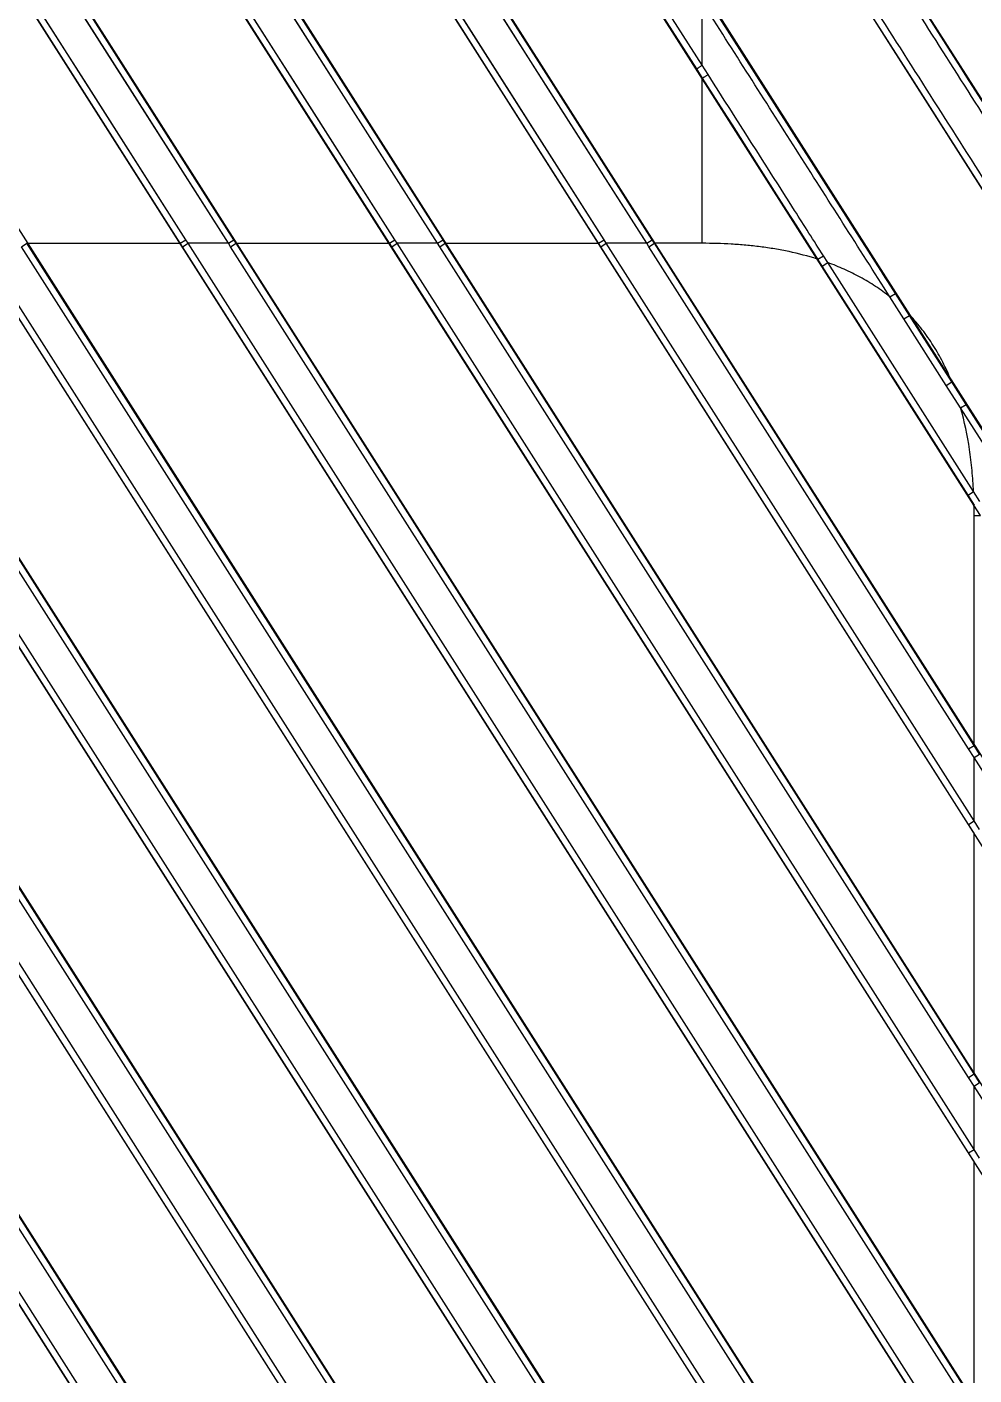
# Model space of a CAD drawing. Header units: millimetres. Extents: x 3299 to 14264, y 1863 to 5555.
# Drawn here: x 10089.1 to 10132.6, y 4033.1 to 4095 of the extents above; entities that cross this region are included whole.
import ezdxf

# ---------------------------------------------------------------- set-up
doc = ezdxf.new("R2010")
doc.units = ezdxf.units.MM

# ---------------------------------------------------------------- blocks, each defined once
blk = doc.blocks.new('1111')
at = {"color": 7, "linetype": 'Continuous'}
for p, q in [((16463.414, 7050.956), (16602.197, 6833.111)), ((16473.018, 7050.956), (16602.197, 6848.186)), ((16482.622, 7050.956), (16602.197, 6863.262)), ((16492.226, 7050.956), (16602.197, 6878.337)), ((16501.831, 7050.956), (16602.197, 6893.412)), ((16511.435, 7050.956), (16602.197, 6908.488)), ((16521.039, 7050.956), (16602.197, 6923.563)), ((16530.643, 7050.956), (16602.197, 6938.638)), ((16540.247, 7050.956), (16602.197, 6953.714)), ((16461.017, 7050.624), (16601.677, 6829.832)), ((16470.621, 7050.624), (16601.677, 6844.908)), ((16480.225, 7050.624), (16601.677, 6859.983)), ((16489.829, 7050.624), (16601.677, 6875.058)), ((16499.433, 7050.624), (16601.677, 6890.134)), ((16509.037, 7050.624), (16601.677, 6905.209)), ((16518.641, 7050.624), (16601.677, 6920.285)), ((16561.534, 6998.372), (16528.245, 7050.624)), ((16537.849, 7050.624), (16601.677, 6950.435)), ((16525.088, 7010.391), (16510.866, 7032.713)), ((16525.34, 7010.551), (16511.119, 7032.888)), ((16527.295, 7010.391), (16513.074, 7032.728)), ((16527.547, 7010.551), (16513.325, 7032.874)), ((16534.692, 7010.391), (16520.471, 7032.713)), ((16534.944, 7010.551), (16520.723, 7032.888)), ((16536.899, 7010.391), (16522.678, 7032.728)), ((16537.152, 7010.551), (16522.929, 7032.874)), ((16544.296, 7010.391), (16530.075, 7032.713)), ((16544.548, 7010.551), (16530.327, 7032.888)), ((16546.504, 7010.391), (16532.282, 7032.728)), ((16546.756, 7010.551), (16532.533, 7032.874)), ((16548.801, 7018.394), (16539.679, 7032.713)), ((16549.054, 7018.56), (16539.931, 7032.888)), ((16571.457, 6997.906), (16549.494, 7032.382)), ((16573.917, 6998.067), (16553.024, 7030.861)), ((16520.538, 7017.533), (16516.039, 7024.593)), ((16520.79, 7017.698), (16516.292, 7024.763)), ((16522.779, 7017.484), (16518.272, 7024.562)), ((16523.031, 7017.64), (16518.524, 7024.714)), ((16530.394, 7017.698), (16525.896, 7024.763)), ((16532.383, 7017.484), (16527.877, 7024.562)), ((16539.998, 7017.698), (16535.5, 7024.763)), ((16558.571, 7018.133), (16554.649, 7024.289)), ((16548.801, 7018.394), (16545.517, 7023.55)), ((16549.054, 7018.56), (16549.054, 7021.47)), ((16557.927, 7008.092), (16549.305, 7021.624)), ((16532.367, 7014.04), (16527.931, 7021.004)), ((16534.847, 7014.168), (16530.424, 7021.111)), ((16539.746, 7017.533), (16537.535, 7021.004)), ((16541.987, 7017.484), (16539.776, 7020.957)), ((16542.239, 7017.64), (16540.028, 7021.111)), ((16551.572, 7018.066), (16549.789, 7020.864)), ((16560.666, 7018.867), (16559.578, 7020.574)), ((16561.312, 7017.853), (16560.666, 7018.867)), ((16549.071, 7017.97), (16548.801, 7018.394)), ((16549.324, 7018.136), (16549.054, 7018.56)), ((16552.447, 7016.692), (16551.572, 7018.066)), ((16559.752, 7016.281), (16558.571, 7018.133)), ((16525.088, 7010.391), (16520.538, 7017.533)), ((16525.34, 7010.551), (16520.79, 7017.698)), ((16527.295, 7010.391), (16522.779, 7017.484)), ((16527.547, 7010.551), (16523.031, 7017.64)), ((16534.944, 7010.551), (16530.394, 7017.698)), ((16536.899, 7010.391), (16532.383, 7017.484)), ((16544.296, 7010.391), (16539.746, 7017.533)), ((16544.548, 7010.551), (16539.998, 7017.698)), ((16546.504, 7010.391), (16541.987, 7017.484)), ((16546.756, 7010.551), (16542.239, 7017.64)), ((16549.054, 7010.391), (16549.054, 7017.962)), ((16554.367, 7009.658), (16549.071, 7017.97)), ((16550.046, 7016.44), (16549.071, 7017.97)), ((16562.028, 7016.728), (16561.312, 7017.853)), ((16550.44, 7015.822), (16550.046, 7016.44)), ((16553.633, 7014.831), (16552.447, 7016.692)), ((16560.476, 7015.143), (16559.752, 7016.281)), ((16551.179, 7014.662), (16550.44, 7015.822)), ((16560.83, 7014.588), (16560.476, 7015.143)), ((16551.548, 7014.083), (16551.179, 7014.662)), ((16554.414, 7013.604), (16553.633, 7014.831)), ((16561.175, 7014.046), (16560.83, 7014.588)), ((16534.692, 7010.391), (16532.367, 7014.04)), ((16537.152, 7010.551), (16534.847, 7014.168)), ((16552.296, 7012.909), (16551.548, 7014.083)), ((16561.517, 7013.51), (16561.175, 7014.046)), ((16556.391, 7010.503), (16554.414, 7013.604)), ((16561.867, 7012.96), (16561.517, 7013.51)), ((16552.625, 7012.393), (16552.296, 7012.909)), ((16552.912, 7011.942), (16552.625, 7012.393)), ((16553.394, 7011.185), (16552.912, 7011.942)), ((16553.784, 7010.574), (16553.394, 7011.185)), ((16561.286, 6893.27), (16486.774, 7010.23)), ((16561.538, 6893.43), (16487.026, 7010.391)), ((16561.286, 6896.735), (16488.981, 7010.23)), ((16561.538, 6896.895), (16489.233, 7010.391)), ((16561.286, 6908.345), (16496.378, 7010.23)), ((16561.538, 6908.506), (16496.63, 7010.391)), ((16561.286, 6911.81), (16498.585, 7010.23)), ((16561.538, 6911.971), (16498.838, 7010.391)), ((16561.286, 6923.421), (16505.982, 7010.23)), ((16561.538, 6923.581), (16506.234, 7010.391)), ((16561.286, 6926.885), (16508.19, 7010.23)), ((16561.538, 6927.046), (16508.442, 7010.391)), ((16561.286, 6938.496), (16515.586, 7010.23)), ((16561.538, 6938.657), (16515.838, 7010.391)), ((16517.794, 7010.23), (16518.046, 7010.391)), ((16561.286, 6941.961), (16517.794, 7010.23)), ((16518.046, 7010.391), (16525.088, 7010.391)), ((16561.538, 6942.121), (16518.046, 7010.391)), ((16525.088, 7010.391), (16525.34, 7010.551)), ((16525.19, 7010.23), (16525.088, 7010.391)), ((16525.19, 7010.23), (16525.443, 7010.391)), ((16561.286, 6953.571), (16525.19, 7010.23)), ((16525.443, 7010.391), (16525.34, 7010.551)), ((16527.295, 7010.391), (16525.443, 7010.391)), ((16561.538, 6953.732), (16525.443, 7010.391)), ((16527.295, 7010.391), (16527.547, 7010.551)), ((16527.398, 7010.23), (16527.295, 7010.391)), ((16527.398, 7010.23), (16527.65, 7010.391)), ((16561.286, 6957.036), (16527.398, 7010.23)), ((16527.65, 7010.391), (16527.547, 7010.551)), ((16527.65, 7010.391), (16534.692, 7010.391)), ((16561.538, 6957.197), (16527.65, 7010.391)), ((16534.692, 7010.391), (16534.944, 7010.551)), ((16534.795, 7010.23), (16534.692, 7010.391)), ((16534.795, 7010.23), (16535.047, 7010.391)), ((16561.286, 6968.647), (16534.795, 7010.23)), ((16535.047, 7010.391), (16534.944, 7010.551)), ((16536.899, 7010.391), (16535.047, 7010.391)), ((16561.538, 6968.807), (16535.047, 7010.391)), ((16536.899, 7010.391), (16537.152, 7010.551)), ((16537.002, 7010.23), (16536.899, 7010.391)), ((16537.002, 7010.23), (16537.254, 7010.391)), ((16561.286, 6972.112), (16537.002, 7010.23)), ((16537.254, 7010.391), (16537.152, 7010.551)), ((16537.254, 7010.391), (16544.296, 7010.391)), ((16561.538, 6972.272), (16537.254, 7010.391)), ((16544.296, 7010.391), (16544.548, 7010.551)), ((16544.399, 7010.23), (16544.296, 7010.391)), ((16544.399, 7010.23), (16544.651, 7010.391)), ((16561.286, 6983.722), (16544.399, 7010.23)), ((16544.651, 7010.391), (16544.548, 7010.551)), ((16546.504, 7010.391), (16544.651, 7010.391)), ((16561.538, 6983.883), (16544.651, 7010.391)), ((16546.504, 7010.391), (16546.756, 7010.551)), ((16546.606, 7010.23), (16546.504, 7010.391)), ((16546.606, 7010.23), (16546.858, 7010.391)), ((16561.286, 6987.187), (16546.606, 7010.23)), ((16546.858, 7010.391), (16546.756, 7010.551)), ((16549.054, 7010.391), (16546.858, 7010.391)), ((16561.538, 6987.347), (16546.858, 7010.391)), ((16554.24, 7009.858), (16553.784, 7010.574)), ((16556.752, 7009.935), (16556.391, 7010.503)), ((16554.367, 7009.658), (16554.24, 7009.858)), ((16554.338, 7009.668), (16554.367, 7009.658)), ((16554.367, 7009.658), (16554.619, 7009.819)), ((16554.568, 7009.343), (16554.367, 7009.658)), ((16554.568, 7009.343), (16554.82, 7009.504)), ((16554.82, 7009.504), (16554.619, 7009.819)), ((16561.513, 6998.997), (16554.82, 7009.504)), ((16557.041, 7009.482), (16556.752, 7009.935)), ((16557.162, 7009.291), (16557.041, 7009.482)), ((16561.261, 6998.837), (16554.568, 7009.343)), ((16557.384, 7008.943), (16557.162, 7009.291)), ((16557.493, 7008.773), (16557.384, 7008.943)), ((16557.602, 7008.602), (16557.493, 7008.773)), ((16557.711, 7008.431), (16557.602, 7008.602)), ((16557.818, 7008.263), (16557.711, 7008.431)), ((16557.927, 7008.092), (16557.818, 7008.263)), ((16557.675, 7007.931), (16557.927, 7008.092)), ((16558.318, 7006.922), (16557.675, 7007.931)), ((16558.57, 7007.082), (16557.927, 7008.092)), ((16558.318, 7006.922), (16558.57, 7007.082)), ((16560.513, 7004.032), (16558.57, 7007.082)), ((16560.261, 7003.871), (16558.318, 7006.922)), ((16560.261, 7003.871), (16560.513, 7004.032)), ((16560.923, 7002.833), (16560.261, 7003.871)), ((16560.473, 7004.131), (16560.513, 7004.032)), ((16561.175, 7002.993), (16560.513, 7004.032)), ((16560.923, 7002.833), (16561.175, 7002.993)), ((16564.063, 6997.906), (16560.923, 7002.833)), ((16564.313, 6998.067), (16561.175, 7002.993)), ((16561.261, 6998.837), (16561.513, 6998.997)), ((16561.804, 6998.541), (16561.513, 6998.997)), ((16561.552, 6998.381), (16561.261, 6998.837)), ((16561.83, 6997.906), (16561.534, 6998.372)), ((16561.538, 6997.906), (16561.83, 6997.906)), ((16561.538, 6987.347), (16561.538, 6997.906)), ((16561.286, 6987.187), (16561.538, 6987.347)), ((16561.538, 6986.791), (16561.286, 6987.187)), ((16561.79, 6986.952), (16561.538, 6987.347)), ((16561.538, 6986.791), (16561.79, 6986.952)), ((16561.538, 6983.883), (16561.538, 6986.791)), ((16566.986, 6978.245), (16561.538, 6986.791)), ((16583.784, 6951.893), (16561.538, 6986.791)), ((16561.286, 6983.722), (16561.538, 6983.883)), ((16561.538, 6983.327), (16561.286, 6983.722)), ((16561.79, 6983.487), (16561.538, 6983.883)), ((16561.538, 6972.272), (16561.538, 6983.327)), ((16561.286, 6972.112), (16561.538, 6972.272)), ((16561.538, 6971.716), (16561.286, 6972.112)), ((16561.79, 6971.876), (16561.538, 6972.272)), ((16561.538, 6971.716), (16561.79, 6971.876)), ((16561.538, 6968.807), (16561.538, 6971.716)), ((16566.986, 6963.17), (16561.538, 6971.716)), ((16583.784, 6936.817), (16561.538, 6971.716)), ((16561.286, 6968.647), (16561.538, 6968.807)), ((16561.538, 6968.251), (16561.286, 6968.647)), ((16561.79, 6968.412), (16561.538, 6968.807)), ((16561.538, 6957.197), (16561.538, 6968.251))]:
    blk.add_line(p, q, dxfattribs=at)
blk.add_arc((16537.294, 6997.908), 24.244, 359.99493, 1.09587, dxfattribs=at)
for points, knots in [([(16571.716, 6998.067), (16570.8, 6999.504), (16568.968, 7002.378), (16566.221, 7006.69), (16563.474, 7011.001), (16560.728, 7015.313), (16557.982, 7019.625), (16554.321, 7025.373), (16551.576, 7029.683), (16549.746, 7032.557)], [0, 0, 0, 0, 0.125015, 0.250035, 0.375056, 0.500076, 0.625089, 0.750088, 1, 1, 1, 1]), ([(16573.672, 6997.906), (16571.93, 7000.64), (16569.317, 7004.741), (16565.833, 7010.209), (16563.22, 7014.31), (16560.608, 7018.412), (16557.126, 7023.88), (16554.514, 7027.98), (16552.774, 7030.713)], [0, 0, 0, 0, 0.250021, 0.375037, 0.500053, 0.625064, 0.750065, 1, 1, 1, 1]), ([(16557.675, 7007.931), (16556.956, 7009.059), (16555.519, 7011.316), (16552.646, 7015.829), (16550.49, 7019.214), (16549.054, 7021.47)], [0, 0, 0, 0, 0.250014, 0.500024, 1, 1, 1, 1]), ([(16548.801, 7018.394), (16548.802, 7018.395), (16548.805, 7018.397), (16548.81, 7018.401), (16548.817, 7018.406), (16548.827, 7018.412), (16548.838, 7018.42), (16548.856, 7018.432), (16548.884, 7018.45), (16548.921, 7018.474), (16548.962, 7018.501), (16549.007, 7018.53), (16549.038, 7018.55), (16549.054, 7018.56)], [0, 0, 0, 0, 0.012461, 0.033399, 0.062655, 0.09997, 0.145027, 0.197443, 0.322444, 0.470645, 0.636876, 0.81542, 1, 1, 1, 1]), ([(16549.071, 7017.97), (16549.072, 7017.971), (16549.075, 7017.973), (16549.08, 7017.977), (16549.087, 7017.982), (16549.097, 7017.988), (16549.108, 7017.996), (16549.126, 7018.008), (16549.154, 7018.026), (16549.191, 7018.05), (16549.232, 7018.077), (16549.277, 7018.106), (16549.308, 7018.126), (16549.324, 7018.136)], [0, 0, 0, 0, 0.012453, 0.033386, 0.062638, 0.099948, 0.145002, 0.197414, 0.322409, 0.470607, 0.636842, 0.815398, 1, 1, 1, 1]), ([(16554.619, 7009.819), (16554.178, 7010.512), (16552.413, 7013.284), (16550.648, 7016.057), (16549.324, 7018.136)], [0, 0, 0, 0, 0.250007, 1, 1, 1, 1]), ([(16549.054, 7017.962), (16549.056, 7017.964), (16549.062, 7017.967), (16549.068, 7017.97), (16549.071, 7017.97)], [0, 0, 0, 0, 0.493285, 1, 1, 1, 1]), ([(16554.338, 7009.668), (16553.912, 7009.802), (16553.263, 7009.971), (16552.387, 7010.137), (16551.725, 7010.234), (16551.059, 7010.307), (16550.169, 7010.373), (16549.5, 7010.391), (16549.054, 7010.391)], [0, 0, 0, 0, 0.249952, 0.374964, 0.499973, 0.624985, 0.750005, 1, 1, 1, 1]), ([(16557.675, 7007.931), (16557.461, 7008.101), (16557.019, 7008.422), (16556.317, 7008.844), (16555.583, 7009.206), (16555.076, 7009.411), (16554.82, 7009.504)], [0, 0, 0, 0, 0.249989, 0.499982, 0.74999, 1, 1, 1, 1]), ([(16558.585, 7007.095), (16558.582, 7007.093), (16558.577, 7007.089), (16558.572, 7007.085), (16558.57, 7007.082)], [0, 0, 0, 0, 0.495321, 1, 1, 1, 1]), ([(16560.473, 7004.131), (16560.361, 7004.403), (16560.115, 7004.939), (16559.678, 7005.708), (16559.171, 7006.433), (16558.788, 7006.881), (16558.585, 7007.095)], [0, 0, 0, 0, 0.250009, 0.500014, 0.750008, 1, 1, 1, 1]), ([(16561.513, 6998.997), (16561.498, 6999.321), (16561.453, 6999.968), (16561.299, 7001.255), (16561.1, 7002.21), (16560.923, 7002.833)], [0, 0, 0, 0, 0.250074, 0.500147, 1, 1, 1, 1]), ([(16561.534, 6998.372), (16561.536, 6998.374), (16561.542, 6998.378), (16561.548, 6998.38), (16561.552, 6998.381)], [0, 0, 0, 0, 0.49177, 1, 1, 1, 1])]:
    blk.add_open_spline(points, degree=3, knots=knots, dxfattribs=at)
blk = doc.blocks.new('*U162')
blk.add_blockref('1111', (-16308.281, -6888.884))
blk = doc.blocks.new('*U163')
at = {"color": 0, "linetype": 'ByBlock', "lineweight": -2, "transparency": 16777216}
blk.add_blockref('*U162', (0, 675), dxfattribs=at)

msp = doc.modelspace()

# ---------------------------------------------------------------- block references
msp.add_blockref('*U163', (9879.37292, 3288.5531))

doc.saveas('drawing.dxf')
